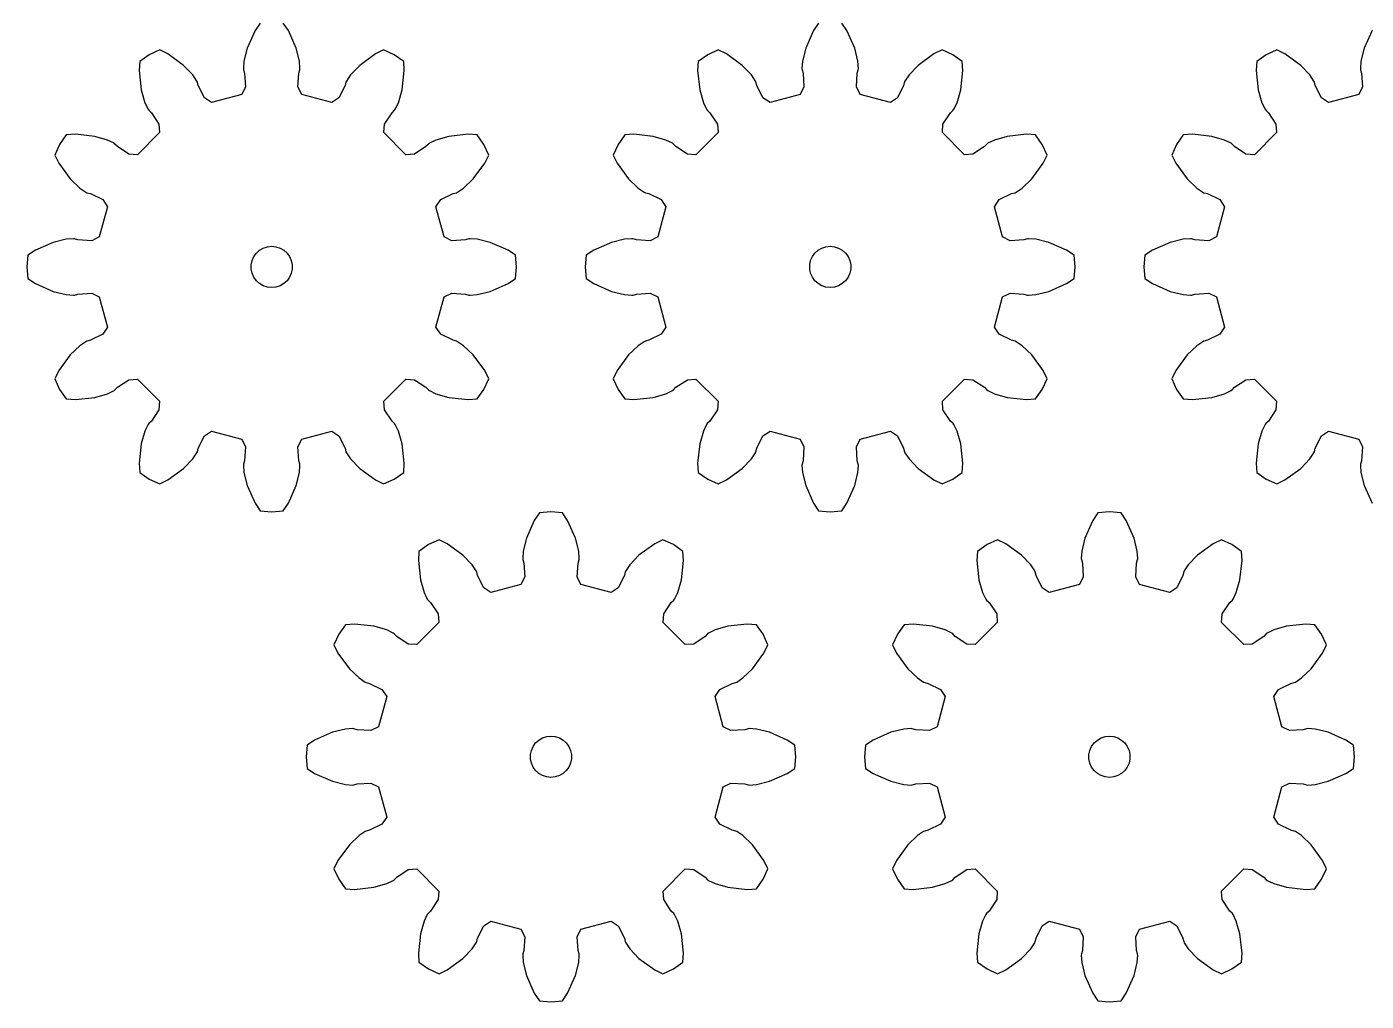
# Model space of a CAD drawing. Extents: x 0 to 198, y 0 to 214.
# Drawn here: x 0 to 97.5, y 107 to 177.9 of the extents above; entities that cross this region are included whole.
import ezdxf

# ---------------------------------------------------------------- set-up
doc = ezdxf.new("R2010")
doc.units = 0

msp = doc.modelspace()

# ---------------------------------------------------------------- linework, layer by layer
for p, q in [((16.612, 177.629), (16.04, 176.337)), ((16.982, 178.18), (16.612, 177.629)), ((19.039, 177.629), (18.669, 178.18)), ((19.611, 176.337), (19.039, 177.629)), ((57.263, 177.629), (56.691, 176.337)), ((57.633, 178.18), (57.263, 177.629)), ((59.69, 177.629), (59.32, 178.18)), ((60.261, 176.337), (59.69, 177.629)), ((97.913, 177.629), (97.341, 176.337)), ((8.913, 175.865), (8.219, 175.38)), ((9.68, 176.223), (8.913, 175.865)), ((10.276, 175.931), (9.68, 176.223)), ((11.417, 175.098), (10.276, 175.931)), ((16.04, 176.337), (15.807, 175.394)), ((19.844, 175.394), (19.611, 176.337)), ((25.375, 175.931), (24.234, 175.098)), ((25.971, 176.223), (25.375, 175.931)), ((26.738, 175.865), (25.971, 176.223)), ((27.432, 175.38), (26.738, 175.865)), ((49.563, 175.865), (48.87, 175.38)), ((50.331, 176.223), (49.563, 175.865)), ((50.927, 175.931), (50.331, 176.223)), ((52.068, 175.098), (50.927, 175.931)), ((56.691, 176.337), (56.458, 175.394)), ((60.494, 175.394), (60.261, 176.337)), ((66.025, 175.931), (64.884, 175.098)), ((66.621, 176.223), (66.025, 175.931)), ((67.389, 175.865), (66.621, 176.223)), ((68.082, 175.38), (67.389, 175.865)), ((90.214, 175.865), (89.52, 175.38)), ((90.982, 176.223), (90.214, 175.865)), ((91.577, 175.931), (90.982, 176.223)), ((92.719, 175.098), (91.577, 175.931)), ((97.341, 176.337), (97.108, 175.394)), ((8.219, 175.38), (8.174, 174.718)), ((8.174, 174.718), (8.325, 173.313)), ((12.09, 174.398), (11.417, 175.098)), ((15.807, 175.394), (15.771, 174.866)), ((15.771, 174.866), (15.78, 174.778)), ((15.78, 174.778), (15.852, 174.529)), ((15.852, 174.529), (15.914, 173.53)), ((19.736, 173.53), (19.798, 174.529)), ((19.798, 174.529), (19.87, 174.778)), ((19.88, 174.866), (19.844, 175.394)), ((19.87, 174.778), (19.88, 174.866)), ((24.234, 175.098), (23.56, 174.398)), ((27.326, 173.313), (27.477, 174.718)), ((27.477, 174.718), (27.432, 175.38)), ((48.87, 175.38), (48.825, 174.718)), ((48.825, 174.718), (48.975, 173.313)), ((52.741, 174.398), (52.068, 175.098)), ((56.458, 175.394), (56.422, 174.866)), ((56.422, 174.866), (56.431, 174.778)), ((56.431, 174.778), (56.503, 174.529)), ((56.503, 174.529), (56.565, 173.53)), ((60.387, 173.53), (60.449, 174.529)), ((60.449, 174.529), (60.521, 174.778)), ((60.53, 174.866), (60.494, 175.394)), ((60.521, 174.778), (60.53, 174.866)), ((64.884, 175.098), (64.211, 174.398)), ((67.977, 173.313), (68.127, 174.718)), ((68.127, 174.718), (68.082, 175.38)), ((89.52, 175.38), (89.476, 174.718)), ((89.476, 174.718), (89.626, 173.313)), ((93.392, 174.398), (92.719, 175.098)), ((97.108, 175.394), (97.073, 174.866)), ((97.073, 174.866), (97.082, 174.778)), ((97.082, 174.778), (97.154, 174.529)), ((97.154, 174.529), (97.216, 173.53)), ((12.386, 173.959), (12.09, 174.398)), ((12.421, 173.878), (12.386, 173.959)), ((12.483, 173.626), (12.421, 173.878)), ((12.929, 172.731), (12.483, 173.626)), ((15.914, 173.53), (15.643, 172.973)), ((20.008, 172.973), (19.736, 173.53)), ((23.167, 173.626), (22.721, 172.731)), ((23.229, 173.878), (23.167, 173.626)), ((23.265, 173.959), (23.229, 173.878)), ((23.56, 174.398), (23.265, 173.959)), ((53.036, 173.959), (52.741, 174.398)), ((53.072, 173.878), (53.036, 173.959)), ((53.134, 173.626), (53.072, 173.878)), ((53.58, 172.731), (53.134, 173.626)), ((56.565, 173.53), (56.293, 172.973)), ((60.659, 172.973), (60.387, 173.53)), ((63.818, 173.626), (63.372, 172.731)), ((63.88, 173.878), (63.818, 173.626)), ((63.916, 173.959), (63.88, 173.878)), ((64.211, 174.398), (63.916, 173.959)), ((93.687, 173.959), (93.392, 174.398)), ((93.723, 173.878), (93.687, 173.959)), ((93.785, 173.626), (93.723, 173.878)), ((94.231, 172.731), (93.785, 173.626)), ((97.216, 173.53), (96.944, 172.973)), ((8.325, 173.313), (8.594, 172.38)), ((13.443, 172.384), (12.929, 172.731)), ((15.643, 172.973), (13.443, 172.384)), ((22.208, 172.384), (20.008, 172.973)), ((22.721, 172.731), (22.208, 172.384)), ((27.056, 172.38), (27.326, 173.313)), ((48.975, 173.313), (49.245, 172.38)), ((54.094, 172.384), (53.58, 172.731)), ((56.293, 172.973), (54.094, 172.384)), ((62.858, 172.384), (60.659, 172.973)), ((63.372, 172.731), (62.858, 172.384)), ((67.707, 172.38), (67.977, 173.313)), ((89.626, 173.313), (89.896, 172.38)), ((94.745, 172.384), (94.231, 172.731)), ((96.944, 172.973), (94.745, 172.384)), ((8.594, 172.38), (8.827, 171.904)), ((8.827, 171.904), (8.879, 171.833)), ((8.879, 171.833), (9.066, 171.654)), ((9.066, 171.654), (9.619, 170.82)), ((26.032, 170.82), (26.584, 171.654)), ((26.584, 171.654), (26.771, 171.833)), ((26.771, 171.833), (26.823, 171.904)), ((26.823, 171.904), (27.056, 172.38)), ((49.245, 172.38), (49.478, 171.904)), ((49.478, 171.904), (49.53, 171.833)), ((49.53, 171.833), (49.717, 171.654)), ((49.717, 171.654), (50.27, 170.82)), ((66.682, 170.82), (67.235, 171.654)), ((67.235, 171.654), (67.422, 171.833)), ((67.422, 171.833), (67.474, 171.904)), ((67.474, 171.904), (67.707, 172.38)), ((89.896, 172.38), (90.129, 171.904)), ((90.129, 171.904), (90.181, 171.833)), ((90.181, 171.833), (90.368, 171.654)), ((90.368, 171.654), (90.921, 170.82)), ((9.619, 170.82), (9.663, 170.201)), ((25.988, 170.201), (26.032, 170.82)), ((50.27, 170.82), (50.313, 170.201)), ((66.639, 170.201), (66.682, 170.82)), ((90.921, 170.82), (90.964, 170.201)), ((2.874, 170.034), (2.388, 169.341)), ((3.536, 170.079), (2.874, 170.034)), ((4.941, 169.929), (3.536, 170.079)), ((5.873, 169.659), (4.941, 169.929)), ((6.349, 169.426), (5.873, 169.659)), ((9.663, 170.201), (8.052, 168.591)), ((27.598, 168.591), (25.988, 170.201)), ((29.777, 169.659), (29.302, 169.426)), ((30.71, 169.929), (29.777, 169.659)), ((32.115, 170.079), (30.71, 169.929)), ((32.777, 170.034), (32.115, 170.079)), ((33.263, 169.341), (32.777, 170.034)), ((43.525, 170.034), (43.039, 169.341)), ((44.187, 170.079), (43.525, 170.034)), ((45.591, 169.929), (44.187, 170.079)), ((46.524, 169.659), (45.591, 169.929)), ((47, 169.426), (46.524, 169.659)), ((50.313, 170.201), (48.703, 168.591)), ((68.249, 168.591), (66.639, 170.201)), ((70.428, 169.659), (69.952, 169.426)), ((71.361, 169.929), (70.428, 169.659)), ((72.765, 170.079), (71.361, 169.929)), ((73.428, 170.034), (72.765, 170.079)), ((73.913, 169.341), (73.428, 170.034)), ((84.175, 170.034), (83.69, 169.341)), ((84.837, 170.079), (84.175, 170.034)), ((86.242, 169.929), (84.837, 170.079)), ((87.175, 169.659), (86.242, 169.929)), ((87.65, 169.426), (87.175, 169.659)), ((90.964, 170.201), (89.354, 168.591)), ((2.388, 169.341), (2.03, 168.573)), ((6.42, 169.374), (6.349, 169.426)), ((6.6, 169.187), (6.42, 169.374)), ((7.434, 168.634), (6.6, 169.187)), ((29.051, 169.187), (28.217, 168.634)), ((29.23, 169.374), (29.051, 169.187)), ((29.302, 169.426), (29.23, 169.374)), ((33.62, 168.573), (33.263, 169.341)), ((43.039, 169.341), (42.681, 168.573)), ((47.071, 169.374), (47, 169.426)), ((47.251, 169.187), (47.071, 169.374)), ((48.085, 168.634), (47.251, 169.187)), ((69.701, 169.187), (68.867, 168.634)), ((69.881, 169.374), (69.701, 169.187)), ((69.952, 169.426), (69.881, 169.374)), ((74.271, 168.573), (73.913, 169.341)), ((83.69, 169.341), (83.332, 168.573)), ((87.722, 169.374), (87.65, 169.426)), ((87.901, 169.187), (87.722, 169.374)), ((88.735, 168.634), (87.901, 169.187)), ((2.03, 168.573), (2.322, 167.978)), ((2.322, 167.978), (3.155, 166.836)), ((8.052, 168.591), (7.434, 168.634)), ((28.217, 168.634), (27.598, 168.591)), ((32.496, 166.836), (33.328, 167.978)), ((33.328, 167.978), (33.62, 168.573)), ((42.681, 168.573), (42.973, 167.978)), ((42.973, 167.978), (43.806, 166.836)), ((48.703, 168.591), (48.085, 168.634)), ((68.867, 168.634), (68.249, 168.591)), ((73.146, 166.836), (73.979, 167.978)), ((73.979, 167.978), (74.271, 168.573)), ((83.332, 168.573), (83.624, 167.978)), ((83.624, 167.978), (84.457, 166.836)), ((89.354, 168.591), (88.735, 168.634)), ((3.155, 166.836), (3.855, 166.163)), ((31.796, 166.163), (32.496, 166.836)), ((43.806, 166.836), (44.506, 166.163)), ((72.446, 166.163), (73.146, 166.836)), ((84.457, 166.836), (85.157, 166.163)), ((3.855, 166.163), (4.295, 165.868)), ((4.295, 165.868), (4.375, 165.832)), ((4.375, 165.832), (4.627, 165.77)), ((4.627, 165.77), (5.523, 165.324)), ((30.128, 165.324), (31.024, 165.77)), ((31.024, 165.77), (31.275, 165.832)), ((31.275, 165.832), (31.356, 165.868)), ((31.356, 165.868), (31.796, 166.163)), ((44.506, 166.163), (44.946, 165.868)), ((44.946, 165.868), (45.026, 165.832)), ((45.026, 165.832), (45.278, 165.77)), ((45.278, 165.77), (46.174, 165.324)), ((70.779, 165.324), (71.674, 165.77)), ((71.674, 165.77), (71.926, 165.832)), ((71.926, 165.832), (72.007, 165.868)), ((72.007, 165.868), (72.446, 166.163)), ((85.157, 166.163), (85.596, 165.868)), ((85.596, 165.868), (85.677, 165.832)), ((85.677, 165.832), (85.929, 165.77)), ((85.929, 165.77), (86.824, 165.324)), ((5.87, 164.81), (5.28, 162.611)), ((5.523, 165.324), (5.87, 164.81)), ((29.781, 164.81), (30.128, 165.324)), ((30.37, 162.611), (29.781, 164.81)), ((46.52, 164.81), (45.931, 162.611)), ((46.174, 165.324), (46.52, 164.81)), ((70.432, 164.81), (70.779, 165.324)), ((71.021, 162.611), (70.432, 164.81)), ((87.171, 164.81), (86.582, 162.611)), ((86.824, 165.324), (87.171, 164.81)), ((1.916, 162.214), (0.625, 161.642)), ((2.859, 162.447), (1.916, 162.214)), ((3.388, 162.482), (2.859, 162.447)), ((3.475, 162.473), (3.388, 162.482)), ((3.724, 162.401), (3.475, 162.473)), ((4.723, 162.339), (3.724, 162.401)), ((5.28, 162.611), (4.723, 162.339)), ((17.215, 161.799), (17.513, 161.895)), ((17.513, 161.895), (17.825, 161.928)), ((17.825, 161.928), (18.137, 161.895)), ((18.137, 161.895), (18.435, 161.799)), ((30.928, 162.339), (30.37, 162.611)), ((31.926, 162.401), (30.928, 162.339)), ((32.175, 162.473), (31.926, 162.401)), ((32.263, 162.482), (32.175, 162.473)), ((32.792, 162.447), (32.263, 162.482)), ((33.734, 162.214), (32.792, 162.447)), ((35.026, 161.642), (33.734, 162.214)), ((42.567, 162.214), (41.275, 161.642)), ((43.51, 162.447), (42.567, 162.214)), ((44.038, 162.482), (43.51, 162.447)), ((44.126, 162.473), (44.038, 162.482)), ((44.375, 162.401), (44.126, 162.473)), ((45.374, 162.339), (44.375, 162.401)), ((45.931, 162.611), (45.374, 162.339)), ((57.866, 161.799), (58.164, 161.895)), ((58.164, 161.895), (58.476, 161.928)), ((58.476, 161.928), (58.788, 161.895)), ((58.788, 161.895), (59.086, 161.799)), ((71.578, 162.339), (71.021, 162.611)), ((72.577, 162.401), (71.578, 162.339)), ((72.826, 162.473), (72.577, 162.401)), ((72.914, 162.482), (72.826, 162.473)), ((73.442, 162.447), (72.914, 162.482)), ((74.385, 162.214), (73.442, 162.447)), ((75.677, 161.642), (74.385, 162.214)), ((83.218, 162.214), (81.926, 161.642)), ((84.161, 162.447), (83.218, 162.214)), ((84.689, 162.482), (84.161, 162.447)), ((84.777, 162.473), (84.689, 162.482)), ((85.026, 162.401), (84.777, 162.473)), ((86.024, 162.339), (85.026, 162.401)), ((86.582, 162.611), (86.024, 162.339)), ((0.074, 161.272), (0, 160.428)), ((0.625, 161.642), (0.074, 161.272)), ((16.334, 160.585), (16.399, 160.892)), ((16.399, 160.892), (16.526, 161.178)), ((16.526, 161.178), (16.711, 161.432)), ((16.711, 161.432), (16.944, 161.642)), ((16.944, 161.642), (17.215, 161.799)), ((18.435, 161.799), (18.707, 161.642)), ((18.707, 161.642), (18.94, 161.432)), ((18.94, 161.432), (19.124, 161.178)), ((19.124, 161.178), (19.252, 160.892)), ((19.252, 160.892), (19.317, 160.585)), ((35.577, 161.272), (35.026, 161.642)), ((35.651, 160.428), (35.577, 161.272)), ((40.725, 161.272), (40.651, 160.428)), ((41.275, 161.642), (40.725, 161.272)), ((56.984, 160.585), (57.049, 160.892)), ((57.049, 160.892), (57.177, 161.178)), ((57.177, 161.178), (57.361, 161.432)), ((57.361, 161.432), (57.594, 161.642)), ((57.594, 161.642), (57.866, 161.799)), ((59.086, 161.799), (59.358, 161.642)), ((59.358, 161.642), (59.591, 161.432)), ((59.591, 161.432), (59.775, 161.178)), ((59.775, 161.178), (59.903, 160.892)), ((59.903, 160.892), (59.968, 160.585)), ((76.228, 161.272), (75.677, 161.642)), ((76.301, 160.428), (76.228, 161.272)), ((81.375, 161.272), (81.301, 160.428)), ((81.926, 161.642), (81.375, 161.272)), ((0, 160.428), (0.074, 159.585)), ((16.334, 160.271), (16.334, 160.585)), ((16.399, 159.965), (16.334, 160.271)), ((16.526, 159.678), (16.399, 159.965)), ((19.252, 159.965), (19.124, 159.678)), ((19.317, 160.271), (19.252, 159.965)), ((19.317, 160.585), (19.317, 160.271)), ((35.577, 159.585), (35.651, 160.428)), ((40.651, 160.428), (40.725, 159.585)), ((56.984, 160.271), (56.984, 160.585)), ((57.049, 159.965), (56.984, 160.271)), ((57.177, 159.678), (57.049, 159.965)), ((59.903, 159.965), (59.775, 159.678)), ((59.968, 160.271), (59.903, 159.965)), ((59.968, 160.585), (59.968, 160.271)), ((76.228, 159.585), (76.301, 160.428)), ((81.301, 160.428), (81.375, 159.585)), ((0.074, 159.585), (0.625, 159.215)), ((0.625, 159.215), (1.916, 158.643)), ((16.711, 159.424), (16.526, 159.678)), ((16.944, 159.215), (16.711, 159.424)), ((17.215, 159.058), (16.944, 159.215)), ((17.513, 158.961), (17.215, 159.058)), ((17.825, 158.928), (17.513, 158.961)), ((18.137, 158.961), (17.825, 158.928)), ((18.435, 159.058), (18.137, 158.961)), ((18.707, 159.215), (18.435, 159.058)), ((18.94, 159.424), (18.707, 159.215)), ((19.124, 159.678), (18.94, 159.424)), ((33.734, 158.643), (35.026, 159.215)), ((35.026, 159.215), (35.577, 159.585)), ((40.725, 159.585), (41.275, 159.215)), ((41.275, 159.215), (42.567, 158.643)), ((57.361, 159.424), (57.177, 159.678)), ((57.594, 159.215), (57.361, 159.424)), ((57.866, 159.058), (57.594, 159.215)), ((58.164, 158.961), (57.866, 159.058)), ((58.476, 158.928), (58.164, 158.961)), ((58.788, 158.961), (58.476, 158.928)), ((59.086, 159.058), (58.788, 158.961)), ((59.358, 159.215), (59.086, 159.058)), ((59.591, 159.424), (59.358, 159.215)), ((59.775, 159.678), (59.591, 159.424)), ((74.385, 158.643), (75.677, 159.215)), ((75.677, 159.215), (76.228, 159.585)), ((81.375, 159.585), (81.926, 159.215)), ((81.926, 159.215), (83.218, 158.643)), ((1.916, 158.643), (2.859, 158.41)), ((2.859, 158.41), (3.388, 158.374)), ((3.388, 158.374), (3.475, 158.383)), ((3.475, 158.383), (3.724, 158.455)), ((3.724, 158.455), (4.723, 158.517)), ((4.723, 158.517), (5.28, 158.245)), ((5.28, 158.245), (5.87, 156.046)), ((29.781, 156.046), (30.37, 158.245)), ((30.37, 158.245), (30.928, 158.517)), ((30.928, 158.517), (31.926, 158.455)), ((31.926, 158.455), (32.175, 158.383)), ((32.175, 158.383), (32.263, 158.374)), ((32.263, 158.374), (32.792, 158.41)), ((32.792, 158.41), (33.734, 158.643)), ((42.567, 158.643), (43.51, 158.41)), ((43.51, 158.41), (44.038, 158.374)), ((44.038, 158.374), (44.126, 158.383)), ((44.126, 158.383), (44.375, 158.455)), ((44.375, 158.455), (45.374, 158.517)), ((45.374, 158.517), (45.931, 158.245)), ((45.931, 158.245), (46.52, 156.046)), ((70.432, 156.046), (71.021, 158.245)), ((71.021, 158.245), (71.578, 158.517)), ((71.578, 158.517), (72.577, 158.455)), ((72.577, 158.455), (72.826, 158.383)), ((72.826, 158.383), (72.914, 158.374)), ((72.914, 158.374), (73.442, 158.41)), ((73.442, 158.41), (74.385, 158.643)), ((83.218, 158.643), (84.161, 158.41)), ((84.161, 158.41), (84.689, 158.374)), ((84.689, 158.374), (84.777, 158.383)), ((84.777, 158.383), (85.026, 158.455)), ((85.026, 158.455), (86.024, 158.517)), ((86.024, 158.517), (86.582, 158.245)), ((86.582, 158.245), (87.171, 156.046)), ((5.87, 156.046), (5.523, 155.532)), ((30.128, 155.532), (29.781, 156.046)), ((46.52, 156.046), (46.174, 155.532)), ((70.779, 155.532), (70.432, 156.046)), ((87.171, 156.046), (86.824, 155.532)), ((4.375, 155.024), (4.295, 154.988)), ((4.627, 155.086), (4.375, 155.024)), ((5.523, 155.532), (4.627, 155.086)), ((31.024, 155.086), (30.128, 155.532)), ((31.275, 155.024), (31.024, 155.086)), ((31.356, 154.988), (31.275, 155.024)), ((45.026, 155.024), (44.946, 154.988)), ((45.278, 155.086), (45.026, 155.024)), ((46.174, 155.532), (45.278, 155.086)), ((71.674, 155.086), (70.779, 155.532)), ((71.926, 155.024), (71.674, 155.086)), ((72.007, 154.988), (71.926, 155.024)), ((85.677, 155.024), (85.596, 154.988)), ((85.929, 155.086), (85.677, 155.024)), ((86.824, 155.532), (85.929, 155.086)), ((3.855, 154.693), (3.155, 154.02)), ((4.295, 154.988), (3.855, 154.693)), ((31.796, 154.693), (31.356, 154.988)), ((32.496, 154.02), (31.796, 154.693)), ((44.506, 154.693), (43.806, 154.02)), ((44.946, 154.988), (44.506, 154.693)), ((72.446, 154.693), (72.007, 154.988)), ((73.146, 154.02), (72.446, 154.693)), ((85.157, 154.693), (84.457, 154.02)), ((85.596, 154.988), (85.157, 154.693)), ((3.155, 154.02), (2.322, 152.879)), ((33.328, 152.879), (32.496, 154.02)), ((43.806, 154.02), (42.973, 152.879)), ((73.979, 152.879), (73.146, 154.02)), ((84.457, 154.02), (83.624, 152.879)), ((2.322, 152.879), (2.03, 152.283)), ((2.03, 152.283), (2.388, 151.516)), ((6.6, 151.669), (7.434, 152.222)), ((7.434, 152.222), (8.052, 152.265)), ((8.052, 152.265), (9.663, 150.655)), ((25.988, 150.655), (27.598, 152.265)), ((27.598, 152.265), (28.217, 152.222)), ((28.217, 152.222), (29.051, 151.669)), ((33.263, 151.516), (33.62, 152.283)), ((33.62, 152.283), (33.328, 152.879)), ((42.973, 152.879), (42.681, 152.283)), ((42.681, 152.283), (43.039, 151.516)), ((47.251, 151.669), (48.085, 152.222)), ((48.085, 152.222), (48.703, 152.265)), ((48.703, 152.265), (50.313, 150.655)), ((66.639, 150.655), (68.249, 152.265)), ((68.249, 152.265), (68.867, 152.222)), ((68.867, 152.222), (69.701, 151.669)), ((73.913, 151.516), (74.271, 152.283)), ((74.271, 152.283), (73.979, 152.879)), ((83.624, 152.879), (83.332, 152.283)), ((83.332, 152.283), (83.69, 151.516)), ((87.901, 151.669), (88.735, 152.222)), ((88.735, 152.222), (89.354, 152.265)), ((89.354, 152.265), (90.964, 150.655)), ((2.388, 151.516), (2.874, 150.822)), ((4.941, 150.928), (5.873, 151.197)), ((5.873, 151.197), (6.349, 151.43)), ((6.349, 151.43), (6.42, 151.482)), ((6.42, 151.482), (6.6, 151.669)), ((29.051, 151.669), (29.23, 151.482)), ((29.23, 151.482), (29.302, 151.43)), ((29.302, 151.43), (29.777, 151.197)), ((29.777, 151.197), (30.71, 150.928)), ((32.777, 150.822), (33.263, 151.516)), ((43.039, 151.516), (43.525, 150.822)), ((45.591, 150.928), (46.524, 151.197)), ((46.524, 151.197), (47, 151.43)), ((47, 151.43), (47.071, 151.482)), ((47.071, 151.482), (47.251, 151.669)), ((69.701, 151.669), (69.881, 151.482)), ((69.881, 151.482), (69.952, 151.43)), ((69.952, 151.43), (70.428, 151.197)), ((70.428, 151.197), (71.361, 150.928)), ((73.428, 150.822), (73.913, 151.516)), ((83.69, 151.516), (84.175, 150.822)), ((86.242, 150.928), (87.175, 151.197)), ((87.175, 151.197), (87.65, 151.43)), ((87.65, 151.43), (87.722, 151.482)), ((87.722, 151.482), (87.901, 151.669)), ((2.874, 150.822), (3.536, 150.777)), ((3.536, 150.777), (4.941, 150.928)), ((9.663, 150.655), (9.619, 150.037)), ((26.032, 150.037), (25.988, 150.655)), ((30.71, 150.928), (32.115, 150.777)), ((32.115, 150.777), (32.777, 150.822)), ((43.525, 150.822), (44.187, 150.777)), ((44.187, 150.777), (45.591, 150.928)), ((50.313, 150.655), (50.27, 150.037)), ((66.682, 150.037), (66.639, 150.655)), ((71.361, 150.928), (72.765, 150.777)), ((72.765, 150.777), (73.428, 150.822)), ((84.175, 150.822), (84.837, 150.777)), ((84.837, 150.777), (86.242, 150.928)), ((90.964, 150.655), (90.921, 150.037)), ((9.066, 149.203), (8.879, 149.023)), ((9.619, 150.037), (9.066, 149.203)), ((26.584, 149.203), (26.032, 150.037)), ((26.771, 149.023), (26.584, 149.203)), ((49.717, 149.203), (49.53, 149.023)), ((50.27, 150.037), (49.717, 149.203)), ((67.235, 149.203), (66.682, 150.037)), ((67.422, 149.023), (67.235, 149.203)), ((90.368, 149.203), (90.181, 149.023)), ((90.921, 150.037), (90.368, 149.203)), ((8.594, 148.476), (8.325, 147.543)), ((8.827, 148.952), (8.594, 148.476)), ((8.879, 149.023), (8.827, 148.952)), ((12.929, 148.126), (13.443, 148.473)), ((13.443, 148.473), (15.643, 147.883)), ((20.008, 147.883), (22.208, 148.473)), ((22.208, 148.473), (22.721, 148.126)), ((26.823, 148.952), (26.771, 149.023)), ((27.056, 148.476), (26.823, 148.952)), ((27.326, 147.543), (27.056, 148.476)), ((49.245, 148.476), (48.975, 147.543)), ((49.478, 148.952), (49.245, 148.476)), ((49.53, 149.023), (49.478, 148.952)), ((53.58, 148.126), (54.094, 148.473)), ((54.094, 148.473), (56.293, 147.883)), ((60.659, 147.883), (62.858, 148.473)), ((62.858, 148.473), (63.372, 148.126)), ((67.474, 148.952), (67.422, 149.023)), ((67.707, 148.476), (67.474, 148.952)), ((67.977, 147.543), (67.707, 148.476)), ((89.896, 148.476), (89.626, 147.543)), ((90.129, 148.952), (89.896, 148.476)), ((90.181, 149.023), (90.129, 148.952)), ((94.231, 148.126), (94.745, 148.473)), ((94.745, 148.473), (96.944, 147.883)), ((8.325, 147.543), (8.174, 146.139)), ((12.421, 146.978), (12.483, 147.23)), ((12.483, 147.23), (12.929, 148.126)), ((15.643, 147.883), (15.914, 147.326)), ((15.914, 147.326), (15.852, 146.327)), ((19.736, 147.326), (20.008, 147.883)), ((19.798, 146.327), (19.736, 147.326)), ((22.721, 148.126), (23.167, 147.23)), ((23.167, 147.23), (23.229, 146.978)), ((27.477, 146.139), (27.326, 147.543)), ((48.975, 147.543), (48.825, 146.139)), ((53.072, 146.978), (53.134, 147.23)), ((53.134, 147.23), (53.58, 148.126)), ((56.293, 147.883), (56.565, 147.326)), ((56.565, 147.326), (56.503, 146.327)), ((60.387, 147.326), (60.659, 147.883)), ((60.449, 146.327), (60.387, 147.326)), ((63.372, 148.126), (63.818, 147.23)), ((63.818, 147.23), (63.88, 146.978)), ((68.127, 146.139), (67.977, 147.543)), ((89.626, 147.543), (89.476, 146.139)), ((93.723, 146.978), (93.785, 147.23)), ((93.785, 147.23), (94.231, 148.126)), ((96.944, 147.883), (97.216, 147.326)), ((97.216, 147.326), (97.154, 146.327)), ((11.417, 145.758), (12.09, 146.458)), ((12.09, 146.458), (12.386, 146.898)), ((12.386, 146.898), (12.421, 146.978)), ((15.852, 146.327), (15.78, 146.078)), ((19.87, 146.078), (19.798, 146.327)), ((23.229, 146.978), (23.265, 146.898)), ((23.265, 146.898), (23.56, 146.458)), ((23.56, 146.458), (24.234, 145.758)), ((52.068, 145.758), (52.741, 146.458)), ((52.741, 146.458), (53.036, 146.898)), ((53.036, 146.898), (53.072, 146.978)), ((56.503, 146.327), (56.431, 146.078)), ((60.521, 146.078), (60.449, 146.327)), ((63.88, 146.978), (63.916, 146.898)), ((63.916, 146.898), (64.211, 146.458)), ((64.211, 146.458), (64.884, 145.758)), ((92.719, 145.758), (93.392, 146.458)), ((93.392, 146.458), (93.687, 146.898)), ((93.687, 146.898), (93.723, 146.978)), ((97.154, 146.327), (97.082, 146.078)), ((8.174, 146.139), (8.219, 145.477)), ((8.219, 145.477), (8.913, 144.991)), ((10.276, 144.925), (11.417, 145.758)), ((15.78, 146.078), (15.771, 145.99)), ((15.771, 145.99), (15.807, 145.462)), ((15.807, 145.462), (16.04, 144.519)), ((19.611, 144.519), (19.844, 145.462)), ((19.844, 145.462), (19.88, 145.99)), ((19.88, 145.99), (19.87, 146.078)), ((24.234, 145.758), (25.375, 144.925)), ((26.738, 144.991), (27.432, 145.477)), ((27.432, 145.477), (27.477, 146.139)), ((48.825, 146.139), (48.87, 145.477)), ((48.87, 145.477), (49.563, 144.991)), ((50.927, 144.925), (52.068, 145.758)), ((56.431, 146.078), (56.422, 145.99)), ((56.422, 145.99), (56.458, 145.462)), ((56.458, 145.462), (56.691, 144.519)), ((60.261, 144.519), (60.494, 145.462)), ((60.494, 145.462), (60.53, 145.99)), ((60.53, 145.99), (60.521, 146.078)), ((64.884, 145.758), (66.025, 144.925)), ((67.389, 144.991), (68.082, 145.477)), ((68.082, 145.477), (68.127, 146.139)), ((89.476, 146.139), (89.52, 145.477)), ((89.52, 145.477), (90.214, 144.991)), ((91.577, 144.925), (92.719, 145.758)), ((97.082, 146.078), (97.073, 145.99)), ((97.073, 145.99), (97.108, 145.462)), ((97.108, 145.462), (97.341, 144.519)), ((8.913, 144.991), (9.68, 144.633)), ((9.68, 144.633), (10.276, 144.925)), ((16.04, 144.519), (16.612, 143.228)), ((19.039, 143.228), (19.611, 144.519)), ((25.375, 144.925), (25.971, 144.633)), ((25.971, 144.633), (26.738, 144.991)), ((49.563, 144.991), (50.331, 144.633)), ((50.331, 144.633), (50.927, 144.925)), ((56.691, 144.519), (57.263, 143.228)), ((59.69, 143.228), (60.261, 144.519)), ((66.025, 144.925), (66.621, 144.633)), ((66.621, 144.633), (67.389, 144.991)), ((90.214, 144.991), (90.982, 144.633)), ((90.982, 144.633), (91.577, 144.925)), ((97.341, 144.519), (97.913, 143.228)), ((16.612, 143.228), (16.982, 142.677)), ((16.982, 142.677), (17.825, 142.603)), ((17.825, 142.603), (18.669, 142.677)), ((18.669, 142.677), (19.039, 143.228)), ((37.307, 142.529), (36.937, 141.978)), ((38.151, 142.603), (37.307, 142.529)), ((38.994, 142.529), (38.151, 142.603)), ((39.364, 141.978), (38.994, 142.529)), ((57.263, 143.228), (57.633, 142.677)), ((57.633, 142.677), (58.476, 142.603)), ((58.476, 142.603), (59.32, 142.677)), ((59.32, 142.677), (59.69, 143.228)), ((77.958, 142.529), (77.588, 141.978)), ((78.801, 142.603), (77.958, 142.529)), ((79.645, 142.529), (78.801, 142.603)), ((80.015, 141.978), (79.645, 142.529)), ((36.937, 141.978), (36.365, 140.686)), ((39.936, 140.686), (39.364, 141.978)), ((77.588, 141.978), (77.016, 140.686)), ((80.587, 140.686), (80.015, 141.978)), ((30.005, 140.573), (29.238, 140.215)), ((30.601, 140.28), (30.005, 140.573)), ((36.365, 140.686), (36.132, 139.744)), ((40.169, 139.744), (39.936, 140.686)), ((46.296, 140.573), (45.7, 140.28)), ((47.063, 140.215), (46.296, 140.573)), ((70.656, 140.573), (69.889, 140.215)), ((71.252, 140.28), (70.656, 140.573)), ((77.016, 140.686), (76.783, 139.744)), ((80.82, 139.744), (80.587, 140.686)), ((86.947, 140.573), (86.351, 140.28)), ((87.714, 140.215), (86.947, 140.573)), ((28.544, 139.729), (28.499, 139.067)), ((29.238, 140.215), (28.544, 139.729)), ((31.742, 139.448), (30.601, 140.28)), ((32.416, 138.748), (31.742, 139.448)), ((36.132, 139.744), (36.096, 139.215)), ((40.205, 139.215), (40.169, 139.744)), ((44.559, 139.448), (43.886, 138.748)), ((45.7, 140.28), (44.559, 139.448)), ((47.757, 139.729), (47.063, 140.215)), ((47.802, 139.067), (47.757, 139.729)), ((69.195, 139.729), (69.15, 139.067)), ((69.889, 140.215), (69.195, 139.729)), ((72.393, 139.448), (71.252, 140.28)), ((73.066, 138.748), (72.393, 139.448)), ((76.783, 139.744), (76.747, 139.215)), ((80.856, 139.215), (80.82, 139.744)), ((85.21, 139.448), (84.537, 138.748)), ((86.351, 140.28), (85.21, 139.448)), ((88.408, 139.729), (87.714, 140.215)), ((88.453, 139.067), (88.408, 139.729)), ((28.499, 139.067), (28.65, 137.662)), ((32.711, 138.308), (32.416, 138.748)), ((36.096, 139.215), (36.106, 139.128)), ((36.106, 139.128), (36.178, 138.878)), ((36.178, 138.878), (36.24, 137.88)), ((40.062, 137.88), (40.124, 138.878)), ((40.124, 138.878), (40.196, 139.128)), ((40.196, 139.128), (40.205, 139.215)), ((43.886, 138.748), (43.591, 138.308)), ((47.651, 137.662), (47.802, 139.067)), ((69.15, 139.067), (69.301, 137.662)), ((73.362, 138.308), (73.066, 138.748)), ((76.747, 139.215), (76.757, 139.128)), ((76.757, 139.128), (76.829, 138.878)), ((76.829, 138.878), (76.89, 137.88)), ((80.713, 137.88), (80.774, 138.878)), ((80.774, 138.878), (80.846, 139.128)), ((80.846, 139.128), (80.856, 139.215)), ((84.537, 138.748), (84.241, 138.308)), ((88.302, 137.662), (88.453, 139.067)), ((28.65, 137.662), (28.92, 136.729)), ((32.747, 138.227), (32.711, 138.308)), ((32.809, 137.976), (32.747, 138.227)), ((33.255, 137.08), (32.809, 137.976)), ((36.24, 137.88), (35.968, 137.322)), ((40.333, 137.322), (40.062, 137.88)), ((43.493, 137.976), (43.047, 137.08)), ((43.555, 138.227), (43.493, 137.976)), ((43.591, 138.308), (43.555, 138.227)), ((47.382, 136.729), (47.651, 137.662)), ((69.301, 137.662), (69.57, 136.729)), ((73.397, 138.227), (73.362, 138.308)), ((73.459, 137.976), (73.397, 138.227)), ((73.905, 137.08), (73.459, 137.976)), ((76.89, 137.88), (76.619, 137.322)), ((80.984, 137.322), (80.713, 137.88)), ((84.143, 137.976), (83.698, 137.08)), ((84.206, 138.227), (84.143, 137.976)), ((84.241, 138.308), (84.206, 138.227)), ((88.032, 136.729), (88.302, 137.662)), ((28.92, 136.729), (29.153, 136.254)), ((33.769, 136.733), (33.255, 137.08)), ((35.968, 137.322), (33.769, 136.733)), ((42.533, 136.733), (40.333, 137.322)), ((43.047, 137.08), (42.533, 136.733)), ((47.149, 136.254), (47.382, 136.729)), ((69.57, 136.729), (69.804, 136.254)), ((74.419, 136.733), (73.905, 137.08)), ((76.619, 137.322), (74.419, 136.733)), ((83.184, 136.733), (80.984, 137.322)), ((83.698, 137.08), (83.184, 136.733)), ((87.799, 136.254), (88.032, 136.729)), ((29.153, 136.254), (29.205, 136.183)), ((29.205, 136.183), (29.392, 136.003)), ((29.392, 136.003), (29.944, 135.169)), ((46.357, 135.169), (46.91, 136.003)), ((46.91, 136.003), (47.097, 136.183)), ((47.097, 136.183), (47.149, 136.254)), ((69.804, 136.254), (69.855, 136.183)), ((69.855, 136.183), (70.042, 136.003)), ((70.042, 136.003), (70.595, 135.169)), ((87.008, 135.169), (87.56, 136.003)), ((87.56, 136.003), (87.747, 136.183)), ((87.747, 136.183), (87.799, 136.254)), ((29.988, 134.55), (28.378, 132.94)), ((29.944, 135.169), (29.988, 134.55)), ((46.313, 134.55), (46.357, 135.169)), ((47.924, 132.94), (46.313, 134.55)), ((70.639, 134.55), (69.029, 132.94)), ((70.595, 135.169), (70.639, 134.55)), ((86.964, 134.55), (87.008, 135.169)), ((88.574, 132.94), (86.964, 134.55)), ((22.713, 133.69), (22.356, 132.923)), ((23.199, 134.384), (22.713, 133.69)), ((23.861, 134.429), (23.199, 134.384)), ((25.266, 134.278), (23.861, 134.429)), ((26.199, 134.009), (25.266, 134.278)), ((26.674, 133.775), (26.199, 134.009)), ((26.746, 133.723), (26.674, 133.775)), ((26.925, 133.536), (26.746, 133.723)), ((49.556, 133.723), (49.376, 133.536)), ((49.627, 133.775), (49.556, 133.723)), ((50.103, 134.009), (49.627, 133.775)), ((51.036, 134.278), (50.103, 134.009)), ((52.44, 134.429), (51.036, 134.278)), ((53.102, 134.384), (52.44, 134.429)), ((53.588, 133.69), (53.102, 134.384)), ((53.946, 132.923), (53.588, 133.69)), ((63.364, 133.69), (63.006, 132.923)), ((63.85, 134.384), (63.364, 133.69)), ((64.512, 134.429), (63.85, 134.384)), ((65.917, 134.278), (64.512, 134.429)), ((66.85, 134.009), (65.917, 134.278)), ((67.325, 133.775), (66.85, 134.009)), ((67.396, 133.723), (67.325, 133.775)), ((67.576, 133.536), (67.396, 133.723)), ((90.207, 133.723), (90.027, 133.536)), ((90.278, 133.775), (90.207, 133.723)), ((90.753, 134.009), (90.278, 133.775)), ((91.686, 134.278), (90.753, 134.009)), ((93.091, 134.429), (91.686, 134.278)), ((93.753, 134.384), (93.091, 134.429)), ((94.239, 133.69), (93.753, 134.384)), ((94.596, 132.923), (94.239, 133.69)), ((22.356, 132.923), (22.648, 132.327)), ((27.759, 132.984), (26.925, 133.536)), ((28.378, 132.94), (27.759, 132.984)), ((48.542, 132.984), (47.924, 132.94)), ((49.376, 133.536), (48.542, 132.984)), ((53.654, 132.327), (53.946, 132.923)), ((63.006, 132.923), (63.298, 132.327)), ((68.41, 132.984), (67.576, 133.536)), ((69.029, 132.94), (68.41, 132.984)), ((89.193, 132.984), (88.574, 132.94)), ((90.027, 133.536), (89.193, 132.984)), ((94.304, 132.327), (94.596, 132.923)), ((22.648, 132.327), (23.48, 131.186)), ((52.821, 131.186), (53.654, 132.327)), ((63.298, 132.327), (64.131, 131.186)), ((93.472, 131.186), (94.304, 132.327)), ((23.48, 131.186), (24.18, 130.513)), ((52.121, 130.513), (52.821, 131.186)), ((64.131, 131.186), (64.831, 130.513)), ((92.772, 130.513), (93.472, 131.186)), ((24.18, 130.513), (24.62, 130.217)), ((24.62, 130.217), (24.701, 130.182)), ((24.701, 130.182), (24.953, 130.119)), ((24.953, 130.119), (25.848, 129.674)), ((25.848, 129.674), (26.195, 129.16)), ((50.106, 129.16), (50.453, 129.674)), ((50.453, 129.674), (51.349, 130.119)), ((51.349, 130.119), (51.601, 130.182)), ((51.601, 130.182), (51.681, 130.217)), ((51.681, 130.217), (52.121, 130.513)), ((64.831, 130.513), (65.271, 130.217)), ((65.271, 130.217), (65.351, 130.182)), ((65.351, 130.182), (65.603, 130.119)), ((65.603, 130.119), (66.499, 129.674)), ((66.499, 129.674), (66.846, 129.16)), ((90.757, 129.16), (91.104, 129.674)), ((91.104, 129.674), (92, 130.119)), ((92, 130.119), (92.251, 130.182)), ((92.251, 130.182), (92.332, 130.217)), ((92.332, 130.217), (92.772, 130.513)), ((26.195, 129.16), (25.606, 126.96)), ((50.696, 126.96), (50.106, 129.16)), ((66.846, 129.16), (66.256, 126.96)), ((91.346, 126.96), (90.757, 129.16)), ((23.185, 126.796), (22.242, 126.563)), ((23.713, 126.832), (23.185, 126.796)), ((23.801, 126.822), (23.713, 126.832)), ((24.05, 126.75), (23.801, 126.822)), ((25.048, 126.689), (24.05, 126.75)), ((25.606, 126.96), (25.048, 126.689)), ((51.253, 126.689), (50.696, 126.96)), ((52.252, 126.75), (51.253, 126.689)), ((52.501, 126.822), (52.252, 126.75)), ((52.588, 126.832), (52.501, 126.822)), ((53.117, 126.796), (52.588, 126.832)), ((54.06, 126.563), (53.117, 126.796)), ((63.835, 126.796), (62.892, 126.563)), ((64.364, 126.832), (63.835, 126.796)), ((64.451, 126.822), (64.364, 126.832)), ((64.7, 126.75), (64.451, 126.822)), ((65.699, 126.689), (64.7, 126.75)), ((66.256, 126.96), (65.699, 126.689)), ((91.904, 126.689), (91.346, 126.96)), ((92.902, 126.75), (91.904, 126.689)), ((93.151, 126.822), (92.902, 126.75)), ((93.239, 126.832), (93.151, 126.822)), ((93.768, 126.796), (93.239, 126.832)), ((94.71, 126.563), (93.768, 126.796)), ((20.95, 125.991), (20.399, 125.621)), ((22.242, 126.563), (20.95, 125.991)), ((36.852, 125.527), (37.036, 125.781)), ((37.036, 125.781), (37.269, 125.991)), ((37.269, 125.991), (37.541, 126.148)), ((37.541, 126.148), (37.839, 126.245)), ((37.839, 126.245), (38.151, 126.277)), ((38.151, 126.277), (38.463, 126.245)), ((38.463, 126.245), (38.761, 126.148)), ((38.761, 126.148), (39.032, 125.991)), ((39.032, 125.991), (39.265, 125.781)), ((39.265, 125.781), (39.45, 125.527)), ((55.351, 125.991), (54.06, 126.563)), ((55.902, 125.621), (55.351, 125.991)), ((61.601, 125.991), (61.05, 125.621)), ((62.892, 126.563), (61.601, 125.991)), ((77.502, 125.527), (77.687, 125.781)), ((77.687, 125.781), (77.92, 125.991)), ((77.92, 125.991), (78.191, 126.148)), ((78.191, 126.148), (78.49, 126.245)), ((78.49, 126.245), (78.801, 126.277)), ((78.801, 126.277), (79.113, 126.245)), ((79.113, 126.245), (79.412, 126.148)), ((79.412, 126.148), (79.683, 125.991)), ((79.683, 125.991), (79.916, 125.781)), ((79.916, 125.781), (80.1, 125.527)), ((96.002, 125.991), (94.71, 126.563)), ((96.553, 125.621), (96.002, 125.991)), ((20.399, 125.621), (20.325, 124.777)), ((36.659, 124.934), (36.724, 125.241)), ((36.659, 124.621), (36.659, 124.934)), ((36.724, 125.241), (36.852, 125.527)), ((39.45, 125.527), (39.577, 125.241)), ((39.577, 125.241), (39.642, 124.934)), ((39.642, 124.934), (39.642, 124.621)), ((55.976, 124.777), (55.902, 125.621)), ((61.05, 125.621), (60.976, 124.777)), ((77.31, 124.934), (77.375, 125.241)), ((77.31, 124.621), (77.31, 124.934)), ((77.375, 125.241), (77.502, 125.527)), ((80.1, 125.527), (80.228, 125.241)), ((80.228, 125.241), (80.293, 124.934)), ((80.293, 124.934), (80.293, 124.621)), ((96.627, 124.777), (96.553, 125.621)), ((20.325, 124.777), (20.399, 123.934)), ((20.399, 123.934), (20.95, 123.564)), ((36.724, 124.314), (36.659, 124.621)), ((36.852, 124.027), (36.724, 124.314)), ((37.036, 123.774), (36.852, 124.027)), ((39.45, 124.027), (39.265, 123.774)), ((39.577, 124.314), (39.45, 124.027)), ((39.642, 124.621), (39.577, 124.314)), ((55.351, 123.564), (55.902, 123.934)), ((55.902, 123.934), (55.976, 124.777)), ((60.976, 124.777), (61.05, 123.934)), ((61.05, 123.934), (61.601, 123.564)), ((77.375, 124.314), (77.31, 124.621)), ((77.502, 124.027), (77.375, 124.314)), ((77.687, 123.774), (77.502, 124.027)), ((80.1, 124.027), (79.916, 123.774)), ((80.228, 124.314), (80.1, 124.027)), ((80.293, 124.621), (80.228, 124.314)), ((96.002, 123.564), (96.553, 123.934)), ((96.553, 123.934), (96.627, 124.777)), ((20.95, 123.564), (22.242, 122.992)), ((22.242, 122.992), (23.185, 122.759)), ((24.05, 122.805), (25.048, 122.866)), ((25.048, 122.866), (25.606, 122.595)), ((37.269, 123.564), (37.036, 123.774)), ((37.541, 123.407), (37.269, 123.564)), ((37.839, 123.31), (37.541, 123.407)), ((38.151, 123.277), (37.839, 123.31)), ((38.463, 123.31), (38.151, 123.277)), ((38.761, 123.407), (38.463, 123.31)), ((39.032, 123.564), (38.761, 123.407)), ((39.265, 123.774), (39.032, 123.564)), ((50.696, 122.595), (51.253, 122.866)), ((51.253, 122.866), (52.252, 122.805)), ((53.117, 122.759), (54.06, 122.992)), ((54.06, 122.992), (55.351, 123.564)), ((61.601, 123.564), (62.892, 122.992)), ((62.892, 122.992), (63.835, 122.759)), ((64.7, 122.805), (65.699, 122.866)), ((65.699, 122.866), (66.256, 122.595)), ((77.92, 123.564), (77.687, 123.774)), ((78.191, 123.407), (77.92, 123.564)), ((78.49, 123.31), (78.191, 123.407)), ((78.801, 123.277), (78.49, 123.31)), ((79.113, 123.31), (78.801, 123.277)), ((79.412, 123.407), (79.113, 123.31)), ((79.683, 123.564), (79.412, 123.407)), ((79.916, 123.774), (79.683, 123.564)), ((91.346, 122.595), (91.904, 122.866)), ((91.904, 122.866), (92.902, 122.805)), ((93.768, 122.759), (94.71, 122.992)), ((94.71, 122.992), (96.002, 123.564)), ((23.185, 122.759), (23.713, 122.723)), ((23.713, 122.723), (23.801, 122.733)), ((23.801, 122.733), (24.05, 122.805)), ((25.606, 122.595), (26.195, 120.395)), ((50.106, 120.395), (50.696, 122.595)), ((52.252, 122.805), (52.501, 122.733)), ((52.501, 122.733), (52.588, 122.723)), ((52.588, 122.723), (53.117, 122.759)), ((63.835, 122.759), (64.364, 122.723)), ((64.364, 122.723), (64.451, 122.733)), ((64.451, 122.733), (64.7, 122.805)), ((66.256, 122.595), (66.846, 120.395)), ((90.757, 120.395), (91.346, 122.595)), ((92.902, 122.805), (93.151, 122.733)), ((93.151, 122.733), (93.239, 122.723)), ((93.239, 122.723), (93.768, 122.759)), ((26.195, 120.395), (25.848, 119.881)), ((50.453, 119.881), (50.106, 120.395)), ((66.846, 120.395), (66.499, 119.881)), ((91.104, 119.881), (90.757, 120.395)), ((24.18, 119.042), (23.48, 118.369)), ((24.62, 119.338), (24.18, 119.042)), ((24.701, 119.373), (24.62, 119.338)), ((24.953, 119.436), (24.701, 119.373)), ((25.848, 119.881), (24.953, 119.436)), ((51.349, 119.436), (50.453, 119.881)), ((51.601, 119.373), (51.349, 119.436)), ((51.681, 119.338), (51.601, 119.373)), ((52.121, 119.042), (51.681, 119.338)), ((52.821, 118.369), (52.121, 119.042)), ((64.831, 119.042), (64.131, 118.369)), ((65.271, 119.338), (64.831, 119.042)), ((65.351, 119.373), (65.271, 119.338)), ((65.603, 119.436), (65.351, 119.373)), ((66.499, 119.881), (65.603, 119.436)), ((92, 119.436), (91.104, 119.881)), ((92.251, 119.373), (92, 119.436)), ((92.332, 119.338), (92.251, 119.373)), ((92.772, 119.042), (92.332, 119.338)), ((93.472, 118.369), (92.772, 119.042)), ((23.48, 118.369), (22.648, 117.228)), ((53.654, 117.228), (52.821, 118.369)), ((64.131, 118.369), (63.298, 117.228)), ((94.304, 117.228), (93.472, 118.369)), ((22.648, 117.228), (22.356, 116.632)), ((53.946, 116.632), (53.654, 117.228)), ((63.298, 117.228), (63.006, 116.632)), ((94.596, 116.632), (94.304, 117.228)), ((22.356, 116.632), (22.713, 115.865)), ((26.746, 115.832), (26.925, 116.018)), ((26.925, 116.018), (27.759, 116.571)), ((27.759, 116.571), (28.378, 116.615)), ((28.378, 116.615), (29.988, 115.005)), ((46.313, 115.005), (47.924, 116.615)), ((47.924, 116.615), (48.542, 116.571)), ((48.542, 116.571), (49.376, 116.018)), ((49.376, 116.018), (49.556, 115.832)), ((53.588, 115.865), (53.946, 116.632)), ((63.006, 116.632), (63.364, 115.865)), ((67.396, 115.832), (67.576, 116.018)), ((67.576, 116.018), (68.41, 116.571)), ((68.41, 116.571), (69.029, 116.615)), ((69.029, 116.615), (70.639, 115.005)), ((86.964, 115.005), (88.574, 116.615)), ((88.574, 116.615), (89.193, 116.571)), ((89.193, 116.571), (90.027, 116.018)), ((90.027, 116.018), (90.207, 115.832)), ((94.239, 115.865), (94.596, 116.632)), ((22.713, 115.865), (23.199, 115.171)), ((23.199, 115.171), (23.861, 115.126)), ((23.861, 115.126), (25.266, 115.277)), ((25.266, 115.277), (26.199, 115.546)), ((26.199, 115.546), (26.674, 115.78)), ((26.674, 115.78), (26.746, 115.832)), ((49.556, 115.832), (49.627, 115.78)), ((49.627, 115.78), (50.103, 115.546)), ((50.103, 115.546), (51.036, 115.277)), ((51.036, 115.277), (52.44, 115.126)), ((52.44, 115.126), (53.102, 115.171)), ((53.102, 115.171), (53.588, 115.865)), ((63.364, 115.865), (63.85, 115.171)), ((63.85, 115.171), (64.512, 115.126)), ((64.512, 115.126), (65.917, 115.277)), ((65.917, 115.277), (66.85, 115.546)), ((66.85, 115.546), (67.325, 115.78)), ((67.325, 115.78), (67.396, 115.832)), ((90.207, 115.832), (90.278, 115.78)), ((90.278, 115.78), (90.753, 115.546)), ((90.753, 115.546), (91.686, 115.277)), ((91.686, 115.277), (93.091, 115.126)), ((93.091, 115.126), (93.753, 115.171)), ((93.753, 115.171), (94.239, 115.865)), ((29.944, 114.386), (29.392, 113.552)), ((29.988, 115.005), (29.944, 114.386)), ((46.357, 114.386), (46.313, 115.005)), ((46.91, 113.552), (46.357, 114.386)), ((70.595, 114.386), (70.042, 113.552)), ((70.639, 115.005), (70.595, 114.386)), ((87.008, 114.386), (86.964, 115.005)), ((87.56, 113.552), (87.008, 114.386)), ((29.153, 113.301), (28.92, 112.826)), ((29.205, 113.372), (29.153, 113.301)), ((29.392, 113.552), (29.205, 113.372)), ((47.097, 113.372), (46.91, 113.552)), ((47.149, 113.301), (47.097, 113.372)), ((47.382, 112.826), (47.149, 113.301)), ((69.804, 113.301), (69.57, 112.826)), ((69.855, 113.372), (69.804, 113.301)), ((70.042, 113.552), (69.855, 113.372)), ((87.747, 113.372), (87.56, 113.552)), ((87.799, 113.301), (87.747, 113.372)), ((88.032, 112.826), (87.799, 113.301)), ((28.92, 112.826), (28.65, 111.893)), ((32.809, 111.579), (33.255, 112.475)), ((33.255, 112.475), (33.769, 112.822)), ((33.769, 112.822), (35.968, 112.233)), ((35.968, 112.233), (36.24, 111.675)), ((40.062, 111.675), (40.333, 112.233)), ((40.333, 112.233), (42.533, 112.822)), ((42.533, 112.822), (43.047, 112.475)), ((43.047, 112.475), (43.493, 111.579)), ((47.651, 111.893), (47.382, 112.826)), ((69.57, 112.826), (69.301, 111.893)), ((73.459, 111.579), (73.905, 112.475)), ((73.905, 112.475), (74.419, 112.822)), ((74.419, 112.822), (76.619, 112.233)), ((76.619, 112.233), (76.89, 111.675)), ((80.713, 111.675), (80.984, 112.233)), ((80.984, 112.233), (83.184, 112.822)), ((83.184, 112.822), (83.698, 112.475)), ((83.698, 112.475), (84.143, 111.579)), ((88.302, 111.893), (88.032, 112.826)), ((28.65, 111.893), (28.499, 110.488)), ((32.416, 110.807), (32.711, 111.247)), ((32.711, 111.247), (32.747, 111.328)), ((32.747, 111.328), (32.809, 111.579)), ((36.24, 111.675), (36.178, 110.677)), ((40.124, 110.677), (40.062, 111.675)), ((43.493, 111.579), (43.555, 111.328)), ((43.555, 111.328), (43.591, 111.247)), ((43.591, 111.247), (43.886, 110.807)), ((47.802, 110.488), (47.651, 111.893)), ((69.301, 111.893), (69.15, 110.488)), ((73.066, 110.807), (73.362, 111.247)), ((73.362, 111.247), (73.397, 111.328)), ((73.397, 111.328), (73.459, 111.579)), ((76.89, 111.675), (76.829, 110.677)), ((80.774, 110.677), (80.713, 111.675)), ((84.143, 111.579), (84.206, 111.328)), ((84.206, 111.328), (84.241, 111.247)), ((84.241, 111.247), (84.537, 110.807)), ((88.453, 110.488), (88.302, 111.893)), ((28.499, 110.488), (28.544, 109.826)), ((31.742, 110.107), (32.416, 110.807)), ((36.106, 110.427), (36.096, 110.34)), ((36.096, 110.34), (36.132, 109.811)), ((36.178, 110.677), (36.106, 110.427)), ((40.196, 110.427), (40.124, 110.677)), ((40.169, 109.811), (40.205, 110.34)), ((40.205, 110.34), (40.196, 110.427)), ((43.886, 110.807), (44.559, 110.107)), ((47.757, 109.826), (47.802, 110.488)), ((69.15, 110.488), (69.195, 109.826)), ((72.393, 110.107), (73.066, 110.807)), ((76.757, 110.427), (76.747, 110.34)), ((76.747, 110.34), (76.783, 109.811)), ((76.829, 110.677), (76.757, 110.427)), ((80.846, 110.427), (80.774, 110.677)), ((80.82, 109.811), (80.856, 110.34)), ((80.856, 110.34), (80.846, 110.427)), ((84.537, 110.807), (85.21, 110.107)), ((88.408, 109.826), (88.453, 110.488)), ((28.544, 109.826), (29.238, 109.34)), ((29.238, 109.34), (30.005, 108.982)), ((30.005, 108.982), (30.601, 109.275)), ((30.601, 109.275), (31.742, 110.107)), ((36.132, 109.811), (36.365, 108.869)), ((39.936, 108.869), (40.169, 109.811)), ((44.559, 110.107), (45.7, 109.275)), ((45.7, 109.275), (46.296, 108.982)), ((46.296, 108.982), (47.063, 109.34)), ((47.063, 109.34), (47.757, 109.826)), ((69.195, 109.826), (69.889, 109.34)), ((69.889, 109.34), (70.656, 108.982)), ((70.656, 108.982), (71.252, 109.275)), ((71.252, 109.275), (72.393, 110.107)), ((76.783, 109.811), (77.016, 108.869)), ((80.587, 108.869), (80.82, 109.811)), ((85.21, 110.107), (86.351, 109.275)), ((86.351, 109.275), (86.947, 108.982)), ((86.947, 108.982), (87.714, 109.34)), ((87.714, 109.34), (88.408, 109.826)), ((36.365, 108.869), (36.937, 107.577)), ((39.364, 107.577), (39.936, 108.869)), ((77.016, 108.869), (77.588, 107.577)), ((80.015, 107.577), (80.587, 108.869)), ((36.937, 107.577), (37.307, 107.026)), ((38.994, 107.026), (39.364, 107.577)), ((77.588, 107.577), (77.958, 107.026)), ((79.645, 107.026), (80.015, 107.577)), ((37.307, 107.026), (38.151, 106.952)), ((38.151, 106.952), (38.994, 107.026)), ((77.958, 107.026), (78.801, 106.952)), ((78.801, 106.952), (79.645, 107.026))]:
    msp.add_line(p, q)

doc.saveas('drawing.dxf')
